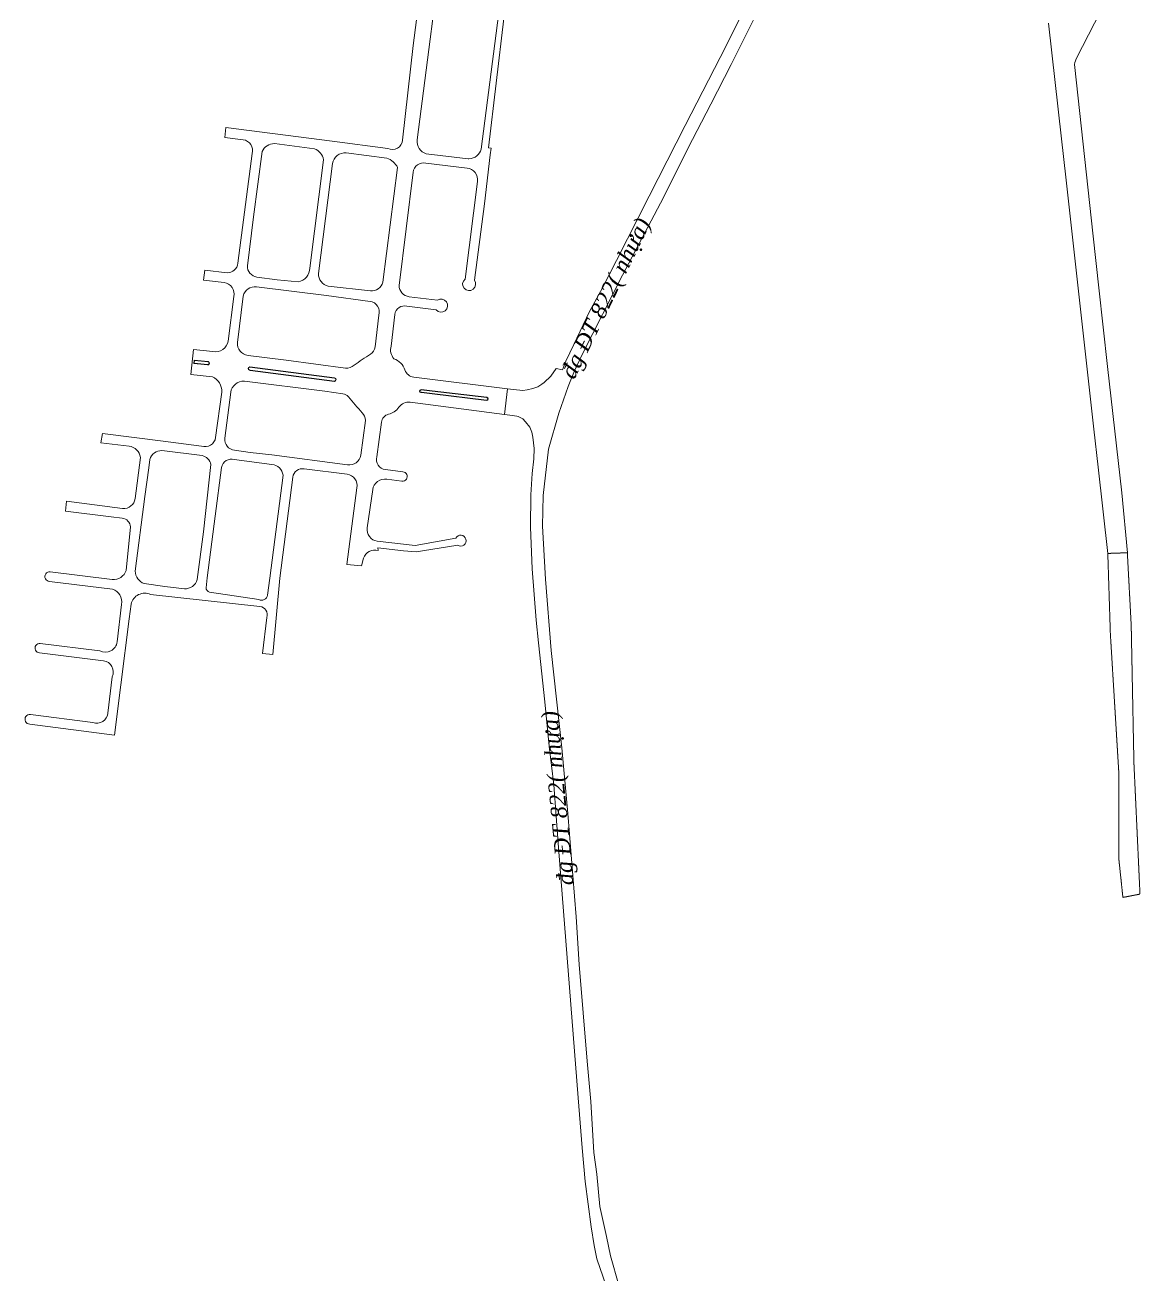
# Model space of a CAD drawing. Header units: metres. Extents: x 556238 to 587446, y 1177111 to 1219372.
# Drawn here: x 565891 to 566587, y 1212667 to 1213448 of the extents above; entities that cross this region are included whole.
import ezdxf

# ---------------------------------------------------------------- set-up
doc = ezdxf.new("R2010")
doc.units = ezdxf.units.M
doc.header["$MEASUREMENT"] = 0
doc.linetypes.add('Xr_Nen GT$0$HIDDEN', pattern=[0.375, 0.25, -0.125])
doc.linetypes.add('Xr_Nen GT$0$MON', pattern=[10, 6, -4])
for name, color, linetype, lineweight in [('Xr_Nen GT$0$BON HOA', 250, 'Continuous', 0), ('Xr_Nen GT$0$DUONG NHUA', 38, 'Continuous', 0), ('Xr_Nen GT$0$DUONG_DA', 38, 'Xr_Nen GT$0$MON', 0)]:
    doc.layers.add(name, color=color, linetype=linetype, lineweight=lineweight)
doc.styles.add('Xr_Nen GT$0$ROMANC', font='romanc.shx')

msp = doc.modelspace()

# ---------------------------------------------------------------- linework, layer by layer
at = {"layer": 'Xr_Nen GT$0$BON HOA', "flags": 128}
for points in [[(565996.74966, 1213238.70889), (566005.48275, 1213237.75967, -0.975191744), (566005.06281, 1213235.66026), (565996.56706, 1213236.66444)], [(565996.93073, 1213238.48804), (566005.44917, 1213237.56214, -0.972022941), (566005.09199, 1213235.8582), (565996.78355, 1213236.84024)], [(566031.50022, 1213234.20914), (566084.34656, 1213227.45325, -0.906983916), (566084.29248, 1213225.63136), (566031.72622, 1213232.49013), (566031.29798, 1213232.57565, -0.928688013)], [(566145.40203, 1213219.30625), (566179.49098, 1213215.27033, -0.965435778), (566179.36442, 1213213.74304), (566145.30059, 1213217.92587), (566138.73851, 1213218.73005, -1.412407591), (566138.57109, 1213220.06409)]]:
    msp.add_lwpolyline(points, format="xyb", close=True, dxfattribs=at)
for points in [[(566031.51828, 1213234.40846), (566084.37192, 1213227.65163, -0.915509908), (566084.28528, 1213225.43061), (566031.69366, 1213232.29269), (566031.25881, 1213232.37952, -0.932425195), (566031.51828, 1213234.40846, -0.636440449)], [(566145.42482, 1213219.50495), (566179.51449, 1213215.46895, -0.969392066), (566179.34703, 1213213.54367), (566145.27622, 1213217.72736), (566138.77001, 1213218.52469, -1.352882633), (566138.60278, 1213220.2618), (566145.42482, 1213219.50495)]]:
    msp.add_lwpolyline(points, format="xyb", dxfattribs=at)
at = {"layer": 'Xr_Nen GT$0$DUONG NHUA', "flags": 128}
for points in [[(566167.93916, 1213364.41583), (566141.65837, 1213367.60178, -0.362982774), (566135.97831, 1213376.21733), (566153.60311, 1213513.36803, -0.415222902), (566161.46999, 1213519.42166), (566187.63874, 1213516.07129, -0.270581556), (566193.88665, 1213509.16201), (566176.06225, 1213370.44197, -0.326817793), (566168.34862, 1213364.43415), (566167.93916, 1213364.41583)], [(566139.01061, 1213478.65262), (566133.56626, 1213435.17108), (566126.91053, 1213376.00832, -0.518464952), (566117.69298, 1213370.94701), (566082.81559, 1213375.34456), (566016.50444, 1213383.97282), (566015.82061, 1213377.77403), (566027.38453, 1213376.30678, -0.472297145), (566032.82073, 1213367.67637), (566024.0541, 1213299.14635, -0.383462066), (566017.19759, 1213293.23836), (566003.25307, 1213294.91013), (566002.45068, 1213288.66881), (566015.34337, 1213287.14024, -0.447375931), (566021.49182, 1213278.34242), (566017.8246, 1213250.57321, -0.444260239), (566008.41746, 1213244.09101), (565996.1725, 1213245.28737), (565994.53256, 1213229.63149), (566008.08299, 1213228.23388, -0.310226688), (566013.94892, 1213218.77342), (566010.08093, 1213190.29204, -0.47933846), (566001.33013, 1213185.02453), (565977.29929, 1213188.06176), (565939.34163, 1213192.84396), (565938.44421, 1213187.13217), (565955.99633, 1213184.98181, -0.343899239), (565963.10275, 1213177.89007), (565959.78397, 1213152.2844, -0.402397529), (565951.98906, 1213146.02261), (565916.89949, 1213150.53654), (565916.24593, 1213144.43281), (565944.8859, 1213140.82735), (565951.76173, 1213140.00413, -0.368273427), (565956.86953, 1213134.4762), (565954.30538, 1213107.33289, -0.329065885), (565945.46632, 1213101.61614), (565906.74982, 1213106.40713, 1.051319742), (565906.3166, 1213100.49081), (565945.57858, 1213095.62075, -0.386714723), (565951.34855, 1213086.14197), (565948.51772, 1213062.69676, -0.526088517), (565937.78972, 1213057.08386), (565900.58507, 1213061.77754, 1.055927574), (565900.16885, 1213055.93367), (565940.08439, 1213050.9089, -0.514686122), (565945.45584, 1213040.95659), (565942.82415, 1213018.29038, -0.474171159), (565933.41002, 1213012.26069), (565894.45968, 1213017.38313, 1.05260463), (565893.97801, 1213011.33848), (565946.87544, 1213004.37676), (565950.93303, 1213035.81639), (565956.07336, 1213077.03494), (565957.25476, 1213086.36855, -0.466707975), (565969.4727, 1213092.34796), (566037.79226, 1213084.81942, -0.487615354), (566041.98936, 1213078.02969), (566039.42615, 1213055.55856), (566045.84734, 1213054.91705), (566050.24265, 1213102.44329), (566058.26163, 1213165.6241, -0.439923398), (566065.4668, 1213170.72093), (566092.22762, 1213167.4272, -0.435866593), (566098.35045, 1213158.96317), (566092.10767, 1213111.0149), (566101.1503, 1213110.10812), (566102.54406, 1213114.93341, -0.423145937), (566111.59903, 1213119.75169), (566111.45602, 1213121.40953), (566127.49188, 1213119.53679), (566135.35341, 1213118.86051), (566144.51669, 1213120.42114), (566161.2995, 1213123.02476, 2.530262492), (566160.09603, 1213127.57093), (566134.6719, 1213122.93437), (566111.06077, 1213125.62575, -0.430338575), (566104.82614, 1213133.92078), (566108.21108, 1213157.80382, -0.421344204), (566117.00495, 1213164.24882), (566126.50014, 1213163.1248, 1.022237065), (566127.06262, 1213168.97596), (566116.11476, 1213170.29777, -0.457612219), (566110.73679, 1213178.28995), (566113.70341, 1213199.99291, -0.3082263), (566118.1064, 1213204.87522, 0.17905936), (566124.54995, 1213209.22099, -0.271658682), (566131.69154, 1213212.38638), (566190.46835, 1213204.74153), (566192.49986, 1213220.82765), (566133.90003, 1213228.04459, -0.287615073), (566128.37788, 1213232.53441, 0.229155524), (566121.5102, 1213239.4966, -0.24652909), (566119.66576, 1213247.46484), (566122.03775, 1213267.24832, -0.457923211), (566129.57063, 1213272.32066), (566147.79844, 1213270.03552, 2.258554813), (566148.58475, 1213276.0482), (566130.9362, 1213278.26315, -0.377586703), (566124.64032, 1213285.38565), (566133.47426, 1213356.07229, -0.439494684), (566141.45388, 1213361.74856), (566167.18289, 1213358.61364, -0.418496702), (566173.65881, 1213350.21505), (566165.87438, 1213289.34107, 2.352795045), (566171.7056, 1213288.65694), (566178.01453, 1213336.31189), (566181.59953, 1213366.90662), (566182.1173, 1213371.06077), (566180.64459, 1213371.24023), (566190.09877, 1213452.01482)], [(566080.16993, 1213338.53291), (566083.18266, 1213361.41897, -0.407471169), (566091.6316, 1213368.05849), (566117.09439, 1213364.89497, -0.179898586), (566123.77249, 1213358.99614), (566114.53444, 1213287.37981, -0.348048821), (566106.79729, 1213281.93844), (566080.34811, 1213284.87659, -0.34564685), (566074.30401, 1213292.80511), (566080.16993, 1213338.53291)]]:
    msp.add_lwpolyline(points, format="xyb", dxfattribs=at)
for points in [[(566357.26693, 1213491.93565), (566328.9517, 1213434.87826), (566303.28829, 1213385.2262), (566280.97068, 1213341.11199), (566260.49365, 1213300.94785), (566251.49333, 1213283.36028), (566243.69777, 1213269.03194), (566233.86585, 1213248.54417), (566228.86654, 1213238.10754), (566226.67994, 1213232.66187), (566222.88151, 1213233.35503), (566219.54637, 1213228.66903), (566215.34861, 1213224.75554), (566213.8967, 1213223.57733), (566211.31853, 1213222.06265), (566208.21698, 1213221.00892), (566204.75778, 1213220.03764), (566202.06234, 1213219.70118), (566196.24402, 1213220.30954), (566192.49986, 1213220.82765), (566190.46835, 1213204.74153), (566193.78604, 1213204.29927), (566198.2232, 1213203.67535), (566199.08776, 1213203.4723), (566200.38847, 1213202.88728), (566201.92374, 1213201.96424), (566203.70616, 1213200.24808), (566206.30856, 1213196.86282), (566207.70135, 1213193.64676), (566208.32554, 1213190.50616), (566209.12612, 1213183.54815), (566208.85959, 1213177.07987), (566207.78955, 1213167.8833), (566206.95601, 1213154.61376), (566206.85521, 1213134.27107), (566207.82057, 1213108.29795), (566210.30084, 1213076.24357), (566211.78183, 1213062.10933), (566215.70917, 1213025.33667), (566218.35518, 1212997.49452), (566221.44801, 1212973.4585), (566224.22002, 1212934.26718), (566236.54579, 1212777.85821), (566238.98148, 1212746.786), (566240.87827, 1212725.59262), (566244.67767, 1212697.41011), (566246.62486, 1212685.7346), (566248.30164, 1212677.31131), (566264.25041, 1212630.96049)], [(566530.43146, 1213449.21204), (566538.44122, 1213376.9799), (566541.08238, 1213352.92715), (566558.72246, 1213195.65232), (566561.3142, 1213171.80807), (566567.3913, 1213117.94806), (566579.6027, 1213118.37749), (566576.13477, 1213155.78263), (566567.21102, 1213234.7884), (566561.83177, 1213283.81071), (566558.19714, 1213316.10509), (566546.59636, 1213423.40423), (566546.75629, 1213424.61278), (566547.84474, 1213427.19792), (566577.82124, 1213485.69336)], [(566261.98627, 1212661.04354), (566256.71363, 1212679.24569), (566254.33901, 1212691.40626), (566250.03463, 1212710.02773), (566248.13493, 1212730.29457), (566246.39903, 1212743.89201), (566244.44408, 1212775.62082), (566242.27494, 1212800.78837), (566237.07402, 1212861.26603), (566235.2693, 1212890.90798), (566230.09553, 1212955.4909), (566226.40177, 1212996.4719), (566219.70048, 1213057.28136), (566216.18603, 1213101.89384), (566214.22527, 1213135.05485), (566214.67112, 1213154.2065), (566218.02758, 1213183.06505), (566224.38286, 1213205.58989), (566230.24867, 1213222.13811), (566234.23125, 1213231.95354), (566239.39437, 1213242.99814), (566264.15542, 1213291.74739), (566290.03303, 1213340.71329), (566305.0019, 1213370.80762), (566319.37856, 1213398.63149), (566332.09687, 1213423.29609), (566351.51355, 1213461.95257)]]:
    msp.add_lwpolyline(points, dxfattribs=at)
for points in [[(566048.56311, 1213288.7492), (566035.88936, 1213290.58296, -0.379684165), (566029.8986, 1213297.67582), (566033.79454, 1213328.09744), (566039.15085, 1213368.90657, -0.314236615), (566046.87961, 1213373.89105), (566071.85748, 1213370.62658, -0.288008616), (566077.40828, 1213363.81685), (566068.91346, 1213296.16305, -0.347965747), (566061.66589, 1213287.54339)], [(566042.30729, 1213240.06669), (566030.319, 1213241.60003, -0.400215357), (566023.66048, 1213249.7971), (566027.29393, 1213278.72435, -0.374377155), (566035.61779, 1213284.52401), (566079.41622, 1213279.00533), (566106.52385, 1213275.39389, -0.466761133), (566112.02247, 1213266.71898), (566109.69846, 1213246.91942, -0.229283682), (566106.84946, 1213242.4512, 0.025919973), (566096.71377, 1213235.45387, -0.166021932), (566091.18767, 1213233.57944), (566054.15047, 1213238.63907)], [(566031.59584, 1213181.07882), (566021.87706, 1213182.36614, -0.398688622), (566015.76401, 1213189.92011), (566019.55002, 1213218.57199, -0.391414416), (566028.03692, 1213225.62307), (566078.24583, 1213219.20359), (566089.5603, 1213217.71203, -0.187029801), (566093.01976, 1213215.81826, 0.008149589), (566101.68368, 1213205.86894, -0.167881153), (566103.7219, 1213201.04925), (566100.75808, 1213179.33012, -0.428229386), (566092.49221, 1213173.35426), (566045.19425, 1213179.46603)], [(565978.39096, 1213097.38347), (565965.4631, 1213099.11357, -0.300718507), (565959.87178, 1213106.87384), (565965.87093, 1213153.47525), (565968.29975, 1213171.44077), (565968.95703, 1213176.7224, -0.324472276), (565976.53836, 1213182.18704), (566001.62314, 1213179.13644, -0.277080785), (566007.19489, 1213173.507), (566002.50332, 1213131.41774), (565998.61669, 1213101.59614, -0.338311712), (565990.56255, 1213095.85752)], [(566004.89255, 1213102.61266), (566009.74716, 1213141.13656), (566013.86158, 1213171.62033, -0.467149669), (566021.70843, 1213176.56826), (566045.29604, 1213173.55084, -0.331491637), (566052.26574, 1213166.82738), (566044.04739, 1213102.436), (566042.49549, 1213091.8734, -0.521632739), (566037.09655, 1213089.17622), (566006.36456, 1213093.84447, -0.381400343), (566004.13255, 1213096.54165)]]:
    msp.add_lwpolyline(points, format="xyb", close=True, dxfattribs=at)
at = {"layer": 'Xr_Nen GT$0$DUONG_DA', "linetype": 'Xr_Nen GT$0$HIDDEN', "flags": 128}
msp.add_lwpolyline([(566567.3913, 1213117.94806), (566568.99245, 1213067.73084), (566574.308, 1212980.3841), (566574.308, 1212926.95026), (566576.81194, 1212903.13135), (566587.49227, 1212905.17797), (566583.70197, 1212987.13833), (566582.0166, 1213072.99337), (566579.6027, 1213118.37749)], close=True, dxfattribs=at)

# ---------------------------------------------------------------- texts
at = {"layer": 'Xr_Nen GT$0$DUONG NHUA', "char_height": 5, "width": 163.3196598, "attachment_point": 1, "style": 'Xr_Nen GT$0$ROMANC'}
for insert, rotation in [((566212.3848, 1213204.55482), 63.9713107), ((566226.64026, 1212881.41994), 95.45455966)]:
    msp.add_mtext('\\pi28.85161,t58.85161;{\\fTimes New Roman|b0|i1|c0|p18;\\H2x;đg ĐT 822( nhựa)}', dxfattribs=dict(at, insert=insert, rotation=rotation))

doc.saveas('drawing.dxf')
